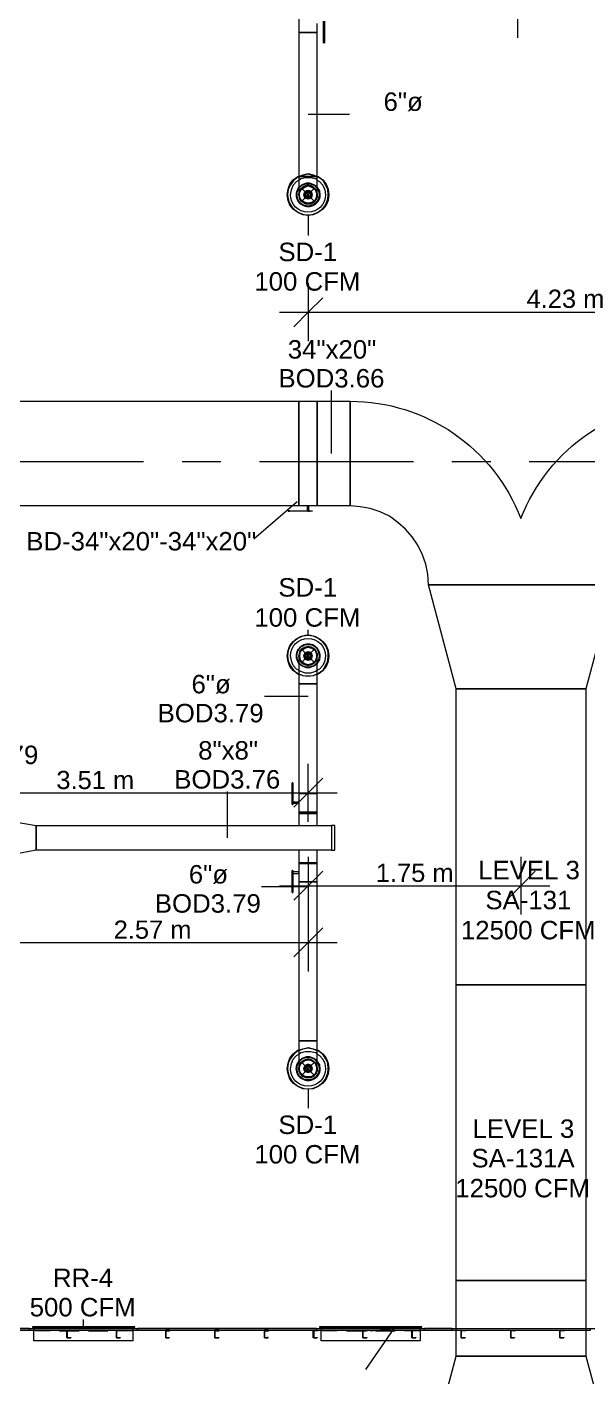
# Model space of a CAD drawing. Header units: metres. Extents: x -2 to 237, y -8 to 52.
# Drawn here: x 26.26 to 30.88, y 35.3 to 46.42 of the extents above; entities that cross this region are included whole.
import ezdxf

# ---------------------------------------------------------------- set-up
doc = ezdxf.new("R2010")
doc.units = ezdxf.units.M
doc.layers.add('HVAC - Ductos', color=5, linetype='Continuous', lineweight=0)
doc.layers.add('PDF3_Text', color=7, linetype='Continuous', lineweight=0)
doc.layers.add('PDF3_Geometry', color=7, linetype='Continuous', lineweight=0, true_color=0xaaaaaa)
doc.styles.add('PDF Helvetica', font='')
doc.styles.get('PDF Helvetica').set_extended_font_data('Helvetica')

msp = doc.modelspace()

# ---------------------------------------------------------------- linework, layer by layer
at = {"layer": 'HVAC - Ductos', "lineweight": 0}
for points in [[(30.296, 46.793), (30.296, 46.334)], [(28.495, 46.536), (28.495, 46.38), (28.5, 46.38), (28.504, 46.38), (28.518, 46.38), (28.532, 46.38), (28.55, 46.38), (28.573, 46.38), (28.591, 46.38), (28.61, 46.38), (28.623, 46.38), (28.637, 46.38), (28.646, 46.38), (28.637, 46.38), (28.623, 46.38), (28.61, 46.38), (28.591, 46.38), (28.573, 46.38), (28.55, 46.38), (28.532, 46.38), (28.518, 46.38), (28.504, 46.38), (28.5, 46.38), (28.495, 46.38), (28.495, 45.193), (28.5, 45.193), (28.504, 45.193), (28.518, 45.193), (28.532, 45.193), (28.55, 45.193), (28.573, 45.193), (28.591, 45.193), (28.61, 45.193), (28.623, 45.193), (28.637, 45.193), (28.646, 45.193), (28.646, 46.38), (28.646, 46.453)], [(28.697, 46.307), (28.697, 46.458), (28.697, 46.463), (28.697, 46.467), (28.697, 46.472), (28.697, 46.467), (28.697, 46.463)], [(28.706, 46.458), (28.706, 46.463), (28.706, 46.467), (28.706, 46.472), (28.706, 46.467), (28.706, 46.463), (28.706, 46.458), (28.706, 46.307)], [(28.697, 46.293), (28.706, 46.293)], [(28.573, 45.706), (28.912, 45.706)], [(28.646, 45.046), (28.646, 45.069), (28.646, 45.097), (28.646, 45.133), (28.646, 45.175), (28.646, 45.193), (28.655, 45.193), (28.692, 45.165), (28.72, 45.129), (28.738, 45.088), (28.743, 45.042), (28.738, 44.996), (28.72, 44.955), (28.692, 44.923), (28.655, 44.895), (28.614, 44.877), (28.573, 44.872), (28.527, 44.877), (28.486, 44.895), (28.449, 44.923), (28.422, 44.955), (28.408, 44.996), (28.399, 45.042), (28.408, 45.088), (28.422, 45.129), (28.449, 45.165), (28.486, 45.193), (28.495, 45.193), (28.495, 45.152), (28.495, 45.111), (28.495, 45.078), (28.495, 45.055), (28.495, 45.046)], [(28.495, 45.193), (28.527, 45.207), (28.573, 45.216), (28.614, 45.207), (28.646, 45.193)], [(28.646, 45.188), (28.614, 45.202), (28.573, 45.211), (28.527, 45.202), (28.495, 45.188)], [(28.646, 45.193), (28.637, 45.193), (28.623, 45.193), (28.61, 45.193), (28.591, 45.193), (28.573, 45.193), (28.55, 45.193), (28.532, 45.193), (28.518, 45.193), (28.504, 45.193), (28.5, 45.193), (28.495, 45.193)], [(28.495, 45.161), (28.513, 45.175), (28.55, 45.184), (28.591, 45.184), (28.633, 45.175), (28.646, 45.161)], [(28.495, 45.051), (28.5, 45.06), (28.504, 45.078), (28.518, 45.097), (28.541, 45.111), (28.545, 45.115)], [(28.495, 45.042), (28.5, 45.069), (28.495, 45.042)], [(28.573, 44.964), (28.55, 44.968), (28.545, 44.973), (28.541, 44.973), (28.532, 44.978), (28.518, 44.987), (28.504, 45.005), (28.504, 45.01), (28.5, 45.014), (28.5, 45.023), (28.495, 45.042), (28.495, 45.051)], [(28.5, 45.069), (28.518, 45.097), (28.5, 45.069), (28.504, 45.074), (28.518, 45.092), (28.536, 45.106), (28.555, 45.115), (28.573, 45.115), (28.591, 45.115), (28.61, 45.106), (28.623, 45.092), (28.637, 45.078), (28.642, 45.06), (28.646, 45.042), (28.646, 45.023), (28.637, 45.005), (28.628, 44.991)], [(28.504, 45.01), (28.518, 44.987), (28.541, 44.973), (28.545, 44.973), (28.573, 44.968), (28.596, 44.973), (28.573, 44.964), (28.573, 44.968), (28.555, 44.973), (28.536, 44.978), (28.518, 44.991), (28.509, 45.005), (28.5, 45.023), (28.5, 45.042), (28.5, 45.06), (28.509, 45.078), (28.518, 45.092)], [(28.642, 45.074), (28.642, 45.069), (28.646, 45.042), (28.642, 45.019), (28.646, 45.042), (28.642, 45.014), (28.623, 44.987), (28.6, 44.973), (28.573, 44.968), (28.541, 44.973), (28.518, 44.987), (28.5, 45.014), (28.504, 45.01), (28.518, 44.991), (28.541, 44.978)], [(28.504, 45.019), (28.5, 45.042), (28.504, 45.069)], [(28.646, 45.051), (28.646, 45.06), (28.637, 45.078), (28.623, 45.097), (28.61, 45.111), (28.591, 45.115), (28.573, 45.12), (28.55, 45.115), (28.532, 45.111), (28.518, 45.097), (28.541, 45.111), (28.518, 45.097)], [(28.6, 45.111), (28.573, 45.12), (28.541, 45.111), (28.573, 45.12), (28.6, 45.111), (28.623, 45.097), (28.6, 45.111), (28.623, 45.092), (28.637, 45.074)], [(28.545, 45.111), (28.573, 45.115), (28.596, 45.111)], [(28.596, 45.115), (28.6, 45.111), (28.605, 45.111)], [(28.646, 45.051), (28.646, 45.042), (28.646, 45.023), (28.642, 45.014), (28.642, 45.01), (28.637, 45.005), (28.628, 44.991)], [(28.545, 44.973), (28.573, 44.968), (28.55, 44.968), (28.532, 44.978), (28.518, 44.987), (28.504, 45.005), (28.5, 45.023), (28.495, 45.042), (28.495, 45.046)], [(28.5, 45.019), (28.495, 45.042), (28.5, 45.014)], [(28.504, 45.01), (28.5, 45.014)], [(28.545, 44.973), (28.541, 44.973)], [(28.573, 44.968), (28.591, 44.968), (28.6, 44.973), (28.61, 44.978), (28.623, 44.987)], [(28.637, 45.01), (28.623, 44.991), (28.6, 44.978)], [(28.605, 44.973), (28.623, 44.987), (28.642, 45.01), (28.642, 45.014)], [(28.646, 45.046), (28.646, 45.042), (28.642, 45.023), (28.637, 45.005), (28.623, 44.991), (28.61, 44.978), (28.623, 44.987), (28.628, 44.987)], [(28.642, 45.014), (28.642, 45.01)], [(28.573, 44.872), (28.573, 44.707)], [(28.573, 44.313), (28.573, 44.075), (28.573, 43.836)], [(28.692, 44.194), (28.573, 44.075), (28.454, 43.955)], [(28.335, 44.075), (32.808, 44.075), (35.205, 44.075), (35.952, 44.075), (37.946, 44.075)], [(28.765, 42.911), (28.765, 43.428)], [(21.886, 43.341), (28.495, 43.341), (28.495, 42.48), (21.886, 42.48)], [(28.481, 42.512), (28.124, 42.205)], [(28.495, 41.091), (28.486, 41.095), (28.449, 41.123), (28.422, 41.155), (28.408, 41.196), (28.399, 41.242), (28.408, 41.288), (28.422, 41.329), (28.449, 41.361), (28.486, 41.389), (28.527, 41.407), (28.573, 41.412), (28.614, 41.407), (28.655, 41.389), (28.692, 41.361), (28.72, 41.329), (28.738, 41.288), (28.743, 41.242), (28.738, 41.196), (28.72, 41.155), (28.692, 41.123), (28.655, 41.095), (28.646, 41.091)], [(28.573, 41.412), (28.573, 41.458)], [(28.495, 41.238), (28.5, 41.224), (28.5, 41.242), (28.5, 41.26), (28.509, 41.279), (28.518, 41.293), (28.536, 41.306), (28.555, 41.315), (28.573, 41.315), (28.591, 41.315), (28.61, 41.306), (28.623, 41.293), (28.637, 41.279), (28.642, 41.26), (28.646, 41.242), (28.642, 41.224), (28.637, 41.205), (28.623, 41.192), (28.61, 41.178), (28.591, 41.169), (28.573, 41.169), (28.555, 41.169), (28.536, 41.178), (28.518, 41.192), (28.509, 41.205), (28.5, 41.224), (28.504, 41.205), (28.518, 41.187), (28.532, 41.178), (28.55, 41.169), (28.573, 41.164), (28.591, 41.169), (28.61, 41.178), (28.623, 41.187), (28.637, 41.205), (28.646, 41.224), (28.646, 41.238)], [(28.495, 41.242), (28.495, 41.238), (28.495, 41.219), (28.495, 41.187), (28.495, 41.146), (28.495, 41.1), (28.495, 41.05), (28.495, 41.013), (28.5, 41.013), (28.504, 41.013), (28.518, 41.013), (28.532, 41.013), (28.55, 41.013), (28.573, 41.013), (28.591, 41.013), (28.61, 41.013), (28.623, 41.013), (28.637, 41.013), (28.646, 41.013), (28.646, 41.068), (28.646, 41.118), (28.646, 41.164), (28.646, 41.201), (28.646, 41.224), (28.646, 41.238), (28.646, 41.242), (28.646, 41.238), (28.646, 41.242), (28.646, 41.26), (28.637, 41.279), (28.628, 41.297), (28.637, 41.279), (28.646, 41.26), (28.646, 41.242)], [(28.504, 41.265), (28.5, 41.242), (28.504, 41.27), (28.523, 41.293), (28.545, 41.306), (28.573, 41.315), (28.6, 41.306), (28.623, 41.293), (28.637, 41.27), (28.642, 41.242), (28.637, 41.215), (28.623, 41.192), (28.6, 41.178), (28.573, 41.169), (28.545, 41.178), (28.523, 41.192), (28.504, 41.215), (28.5, 41.242), (28.504, 41.219)], [(28.5, 41.27), (28.504, 41.274)], [(28.504, 41.274), (28.518, 41.293), (28.541, 41.306)], [(28.541, 41.311), (28.545, 41.315)], [(28.545, 41.311), (28.573, 41.315), (28.596, 41.311)], [(28.596, 41.315), (28.6, 41.311)], [(28.6, 41.306), (28.623, 41.293), (28.637, 41.274)], [(28.628, 41.297), (28.623, 41.297)], [(28.642, 41.274), (28.642, 41.27)], [(28.541, 41.178), (28.518, 41.192), (28.504, 41.21), (28.5, 41.215)], [(28.605, 41.173), (28.6, 41.173), (28.596, 41.173), (28.573, 41.169), (28.545, 41.173), (28.541, 41.173)], [(28.637, 41.21), (28.623, 41.192), (28.605, 41.178)], [(28.642, 41.265), (28.646, 41.242), (28.642, 41.219)], [(28.642, 41.215), (28.642, 41.21)], [(28.646, 41.123), (28.633, 41.114), (28.591, 41.1), (28.55, 41.1), (28.513, 41.114), (28.495, 41.123)], [(28.495, 41.095), (28.527, 41.082), (28.573, 41.077), (28.614, 41.082), (28.646, 41.095)], [(28.646, 41.091), (28.614, 41.077), (28.573, 41.073), (28.527, 41.077), (28.495, 41.091)], [(28.573, 40.908), (28.211, 40.908)], [(28.573, 39.876), (28.573, 40.115), (28.573, 40.353)], [(28.445, 40.197), (28.44, 40.197)], [(28.44, 40.032), (28.44, 40.028), (28.44, 40.023), (28.44, 40.018), (28.44, 40.023), (28.44, 40.028), (28.44, 40.032), (28.44, 40.183)], [(28.445, 40.183), (28.445, 40.032), (28.445, 40.028), (28.445, 40.023), (28.445, 40.018), (28.445, 40.023), (28.445, 40.028)], [(28.692, 40.234), (28.573, 40.115), (28.454, 39.995)], [(24.824, 40.115), (28.811, 40.115)], [(27.908, 39.743), (27.908, 40.124)], [(28.445, 40.032), (28.445, 40.028), (28.495, 40.028), (28.495, 39.954), (28.5, 39.954), (28.504, 39.954), (28.518, 39.954), (28.532, 39.954), (28.55, 39.954), (28.573, 39.954), (28.591, 39.954), (28.61, 39.954), (28.623, 39.954), (28.637, 39.954), (28.646, 39.954), (28.646, 40.11), (28.637, 40.11), (28.623, 40.11), (28.61, 40.11), (28.591, 40.11), (28.573, 40.11), (28.55, 40.11), (28.532, 40.11), (28.518, 40.11), (28.504, 40.11), (28.5, 40.11), (28.495, 40.11), (28.495, 40.037), (28.445, 40.037)], [(28.44, 40.018), (28.445, 40.018)], [(28.495, 40.032), (28.495, 40.028)], [(28.445, 39.45), (28.495, 39.45), (28.495, 39.381), (28.5, 39.381), (28.504, 39.381), (28.518, 39.381), (28.532, 39.381), (28.55, 39.381), (28.573, 39.381), (28.591, 39.381), (28.61, 39.381), (28.623, 39.381), (28.637, 39.381), (28.646, 39.381), (28.646, 39.533), (28.646, 39.537), (28.646, 39.643), (28.637, 39.643), (28.623, 39.643), (28.61, 39.643), (28.591, 39.643), (28.573, 39.643), (28.55, 39.643), (28.532, 39.643), (28.518, 39.643), (28.504, 39.643), (28.5, 39.643), (28.495, 39.643), (28.495, 39.537), (28.495, 39.533), (28.495, 39.464), (28.445, 39.464), (28.445, 39.459)], [(28.573, 39.588), (28.573, 39.349), (28.573, 39.111)], [(30.324, 39.588), (30.324, 39.349), (30.324, 39.111)], [(28.445, 39.473), (28.44, 39.473)], [(28.44, 39.308), (28.44, 39.303), (28.44, 39.299), (28.44, 39.294), (28.44, 39.299), (28.44, 39.303), (28.44, 39.308), (28.44, 39.459), (28.44, 39.464), (28.44, 39.468), (28.44, 39.473), (28.44, 39.468), (28.44, 39.464), (28.44, 39.459)], [(28.445, 39.464), (28.445, 39.468), (28.445, 39.473), (28.445, 39.468), (28.445, 39.464), (28.445, 39.459), (28.445, 39.308), (28.445, 39.303), (28.445, 39.299), (28.445, 39.294), (28.445, 39.299), (28.445, 39.303), (28.445, 39.308)], [(28.692, 39.468), (28.573, 39.349), (28.454, 39.23)], [(28.495, 39.464), (28.495, 39.459)], [(28.495, 39.455), (28.495, 39.45), (28.495, 39.455)], [(28.495, 39.455), (28.495, 39.45), (28.495, 39.455)], [(30.443, 39.468), (30.324, 39.349), (30.205, 39.23)], [(28.573, 39.34), (28.188, 39.34)], [(28.335, 39.349), (30.562, 39.349)], [(28.44, 39.294), (28.445, 39.294)], [(28.573, 39.12), (28.573, 38.882), (28.573, 38.643)], [(28.692, 39.001), (28.573, 38.882), (28.454, 38.763)], [(21.57, 38.882), (25.062, 38.882), (26.006, 38.882), (28.811, 38.882)], [(28.646, 37.993), (28.655, 37.993), (28.692, 37.965), (28.72, 37.928), (28.738, 37.887), (28.743, 37.841), (28.738, 37.8), (28.72, 37.754), (28.692, 37.722), (28.655, 37.695), (28.614, 37.676), (28.573, 37.672), (28.527, 37.676), (28.486, 37.695), (28.449, 37.722), (28.422, 37.754), (28.408, 37.8), (28.399, 37.841), (28.408, 37.887), (28.422, 37.928), (28.449, 37.965), (28.486, 37.993), (28.495, 37.993)], [(28.495, 37.993), (28.527, 38.006), (28.573, 38.015), (28.614, 38.006), (28.646, 37.993)], [(28.646, 37.988), (28.614, 38.002), (28.573, 38.011), (28.527, 38.002), (28.495, 37.988)], [(28.495, 37.96), (28.513, 37.974), (28.55, 37.983), (28.591, 37.983), (28.633, 37.974), (28.646, 37.96)], [(28.646, 37.85), (28.646, 37.864), (28.637, 37.883), (28.623, 37.896), (28.61, 37.91), (28.591, 37.915), (28.573, 37.919), (28.55, 37.915), (28.532, 37.91), (28.518, 37.896), (28.504, 37.883), (28.5, 37.864), (28.495, 37.85)], [(28.5, 37.869), (28.5, 37.873), (28.504, 37.873), (28.518, 37.896), (28.541, 37.91), (28.541, 37.915), (28.545, 37.915)], [(28.504, 37.818), (28.5, 37.841), (28.504, 37.869)], [(28.545, 37.91), (28.573, 37.915), (28.596, 37.91)], [(28.596, 37.915), (28.6, 37.915), (28.605, 37.91)], [(28.6, 37.91), (28.623, 37.896), (28.637, 37.873)], [(28.642, 37.873), (28.642, 37.869), (28.646, 37.841), (28.642, 37.818)], [(28.504, 37.809), (28.5, 37.814), (28.5, 37.818)], [(28.541, 37.777), (28.518, 37.791), (28.504, 37.809)], [(28.545, 37.773), (28.541, 37.773)], [(28.596, 37.773), (28.573, 37.768), (28.545, 37.773)], [(28.605, 37.773), (28.6, 37.773), (28.596, 37.773)], [(28.637, 37.809), (28.623, 37.791), (28.6, 37.777)], [(28.623, 37.786), (28.628, 37.791)], [(28.642, 37.818), (28.642, 37.814), (28.642, 37.809)], [(28.573, 37.672), (28.573, 37.516)], [(26.3, 35.71), (27.143, 35.71)], [(27.12, 35.715), (26.323, 35.715)], [(26.721, 35.715), (26.721, 35.774)], [(28.665, 35.71), (29.508, 35.71)], [(29.485, 35.715), (28.688, 35.715)], [(26.446, 35.682), (26.323, 35.682), (26.323, 35.687), (26.446, 35.687)], [(26.524, 35.687), (26.685, 35.687)], [(26.524, 35.682), (26.685, 35.682)], [(26.763, 35.687), (26.923, 35.687)], [(26.763, 35.682), (26.923, 35.682)], [(27.001, 35.687), (27.125, 35.687), (27.125, 35.682), (27.001, 35.682)], [(28.811, 35.682), (28.688, 35.682), (28.688, 35.687), (28.811, 35.687)], [(28.889, 35.687), (29.05, 35.687)], [(28.889, 35.682), (29.05, 35.682)], [(29.086, 35.682), (29.279, 35.701), (29.045, 35.362)], [(29.128, 35.687), (29.288, 35.687)], [(29.128, 35.682), (29.288, 35.682)], [(29.366, 35.687), (29.49, 35.687), (29.49, 35.682), (29.366, 35.682)]]:
    msp.add_lwpolyline(points, dxfattribs=at)
for points in [[(28.697, 46.307), (28.697, 46.302), (28.697, 46.298), (28.697, 46.293), (28.697, 46.298), (28.697, 46.302)], [(28.706, 46.307), (28.706, 46.302), (28.706, 46.298), (28.706, 46.293), (28.706, 46.298), (28.706, 46.302)], [(28.5, 45.106), (28.523, 45.124), (28.555, 45.138), (28.587, 45.138), (28.619, 45.124), (28.646, 45.106), (28.646, 45.101), (28.646, 45.106), (28.619, 45.124), (28.587, 45.138), (28.555, 45.138), (28.523, 45.124), (28.5, 45.106), (28.495, 45.101)], [(28.642, 45.101), (28.619, 45.124), (28.587, 45.133), (28.555, 45.133), (28.523, 45.124), (28.5, 45.101), (28.495, 45.097), (28.5, 45.101), (28.523, 45.124), (28.555, 45.133), (28.587, 45.133), (28.619, 45.124), (28.642, 45.101), (28.646, 45.097)], [(28.504, 45.069), (28.523, 45.092), (28.545, 45.106), (28.573, 45.115), (28.6, 45.106), (28.623, 45.092), (28.637, 45.069), (28.642, 45.042), (28.637, 45.014), (28.623, 44.991), (28.6, 44.978), (28.573, 44.973), (28.545, 44.978), (28.523, 44.991), (28.504, 45.014), (28.5, 45.042)], [(28.541, 45.06), (28.536, 45.042), (28.541, 45.06), (28.555, 45.074), (28.573, 45.078), (28.591, 45.074), (28.6, 45.06), (28.605, 45.042), (28.6, 45.06), (28.587, 45.074), (28.573, 45.078), (28.555, 45.074)], [(28.55, 45.055), (28.545, 45.042), (28.55, 45.055), (28.564, 45.065), (28.578, 45.065), (28.591, 45.055), (28.596, 45.042), (28.591, 45.055), (28.578, 45.065), (28.564, 45.065)], [(28.559, 45.055), (28.573, 45.065), (28.587, 45.055), (28.591, 45.042), (28.587, 45.028), (28.573, 45.023), (28.559, 45.028), (28.55, 45.042)], [(28.642, 45.069), (28.623, 45.097), (28.642, 45.069), (28.646, 45.042)], [(28.669, 45.042), (28.665, 45.074), (28.646, 45.101), (28.665, 45.074)], [(28.6, 45.023), (28.605, 45.042), (28.6, 45.023), (28.591, 45.01), (28.573, 45.005), (28.555, 45.01), (28.541, 45.023), (28.536, 45.042), (28.541, 45.023), (28.555, 45.014), (28.573, 45.01), (28.587, 45.014)], [(28.591, 45.028), (28.596, 45.042), (28.591, 45.028), (28.578, 45.019), (28.564, 45.019), (28.55, 45.028), (28.545, 45.042), (28.55, 45.028), (28.564, 45.019), (28.578, 45.019)], [(28.568, 45.037), (28.573, 45.037), (28.578, 45.042), (28.573, 45.037), (28.568, 45.037), (28.564, 45.042), (28.568, 45.046), (28.573, 45.046), (28.578, 45.042), (28.573, 45.046), (28.568, 45.046), (28.568, 45.042)], [(28.591, 44.968), (28.61, 44.978), (28.591, 44.973), (28.573, 44.968)], [(28.596, 44.973), (28.6, 44.973), (28.605, 44.973), (28.6, 44.973)], [(28.646, 42.48), (28.495, 42.48), (28.495, 43.341), (28.646, 43.341)], [(28.646, 43.341), (28.917, 43.341), (28.917, 42.48), (28.646, 42.48)], [(28.623, 41.297), (28.61, 41.306), (28.591, 41.315), (28.573, 41.32), (28.55, 41.315), (28.532, 41.306), (28.518, 41.297), (28.504, 41.279), (28.5, 41.26), (28.495, 41.242), (28.495, 41.238), (28.495, 41.242), (28.5, 41.26), (28.504, 41.279), (28.518, 41.297), (28.532, 41.306), (28.55, 41.315), (28.573, 41.32), (28.591, 41.315), (28.61, 41.306)], [(28.541, 41.26), (28.536, 41.242), (28.541, 41.26), (28.555, 41.274), (28.573, 41.279), (28.591, 41.274), (28.6, 41.26), (28.605, 41.242), (28.6, 41.26), (28.587, 41.27), (28.573, 41.274), (28.555, 41.27)], [(28.5, 41.183), (28.523, 41.16), (28.555, 41.15), (28.587, 41.15), (28.619, 41.16), (28.642, 41.183), (28.646, 41.187), (28.642, 41.183), (28.619, 41.16), (28.587, 41.15), (28.555, 41.15), (28.523, 41.16), (28.5, 41.183), (28.495, 41.187)], [(28.646, 41.178), (28.619, 41.16), (28.587, 41.146), (28.555, 41.146), (28.523, 41.16), (28.5, 41.178), (28.495, 41.183), (28.5, 41.178), (28.523, 41.16), (28.555, 41.146), (28.587, 41.146), (28.619, 41.16), (28.646, 41.178), (28.646, 41.183)], [(28.6, 41.224), (28.605, 41.242), (28.6, 41.224), (28.591, 41.21), (28.573, 41.205), (28.555, 41.21), (28.541, 41.224), (28.536, 41.242), (28.541, 41.224), (28.555, 41.215), (28.573, 41.21), (28.587, 41.215)], [(28.55, 41.256), (28.545, 41.242), (28.55, 41.256), (28.564, 41.265), (28.578, 41.265), (28.591, 41.256), (28.596, 41.242), (28.591, 41.256), (28.578, 41.265), (28.564, 41.265)], [(28.591, 41.228), (28.596, 41.242), (28.591, 41.228), (28.578, 41.219), (28.564, 41.219), (28.55, 41.228), (28.545, 41.242), (28.55, 41.228), (28.564, 41.219), (28.578, 41.219)], [(28.559, 41.256), (28.573, 41.26), (28.587, 41.256), (28.591, 41.242), (28.587, 41.228), (28.573, 41.224), (28.559, 41.228), (28.55, 41.242)], [(28.568, 41.238), (28.573, 41.238), (28.578, 41.242), (28.573, 41.238), (28.568, 41.238), (28.564, 41.242), (28.568, 41.247), (28.573, 41.247), (28.578, 41.242), (28.573, 41.247), (28.568, 41.247), (28.568, 41.242)], [(28.646, 41.183), (28.665, 41.21), (28.669, 41.242), (28.665, 41.21)], [(28.495, 40.11), (28.5, 40.11), (28.504, 40.11), (28.518, 40.11), (28.532, 40.11), (28.55, 40.11), (28.573, 40.11), (28.591, 40.11), (28.61, 40.11), (28.623, 40.11), (28.637, 40.11), (28.646, 40.11), (28.646, 41.013), (28.637, 41.013), (28.623, 41.013), (28.61, 41.013), (28.591, 41.013), (28.573, 41.013), (28.55, 41.013), (28.532, 41.013), (28.518, 41.013), (28.504, 41.013), (28.5, 41.013), (28.495, 41.013)], [(28.44, 40.183), (28.44, 40.188), (28.44, 40.193), (28.44, 40.197), (28.44, 40.193), (28.44, 40.188)], [(28.445, 40.183), (28.445, 40.188), (28.445, 40.193), (28.445, 40.197), (28.445, 40.193), (28.445, 40.188)], [(28.495, 39.945), (28.5, 39.945), (28.504, 39.945), (28.518, 39.945), (28.532, 39.945), (28.55, 39.945), (28.573, 39.945), (28.591, 39.945), (28.61, 39.945), (28.623, 39.945), (28.637, 39.945), (28.646, 39.945), (28.646, 39.954), (28.637, 39.954), (28.623, 39.954), (28.61, 39.954), (28.591, 39.954), (28.573, 39.954), (28.55, 39.954), (28.532, 39.954), (28.518, 39.954), (28.504, 39.954), (28.5, 39.954), (28.495, 39.954)], [(28.646, 39.945), (28.637, 39.945), (28.623, 39.945), (28.61, 39.945), (28.591, 39.945), (28.573, 39.945), (28.55, 39.945), (28.532, 39.945), (28.518, 39.945), (28.504, 39.945), (28.5, 39.945), (28.495, 39.945), (28.495, 39.844), (28.5, 39.844), (28.504, 39.844), (28.518, 39.844), (28.532, 39.844), (28.55, 39.844), (28.573, 39.844), (28.591, 39.844), (28.61, 39.844), (28.623, 39.844), (28.637, 39.844), (28.646, 39.844)], [(26.332, 39.844), (28.765, 39.844), (28.765, 39.643), (28.793, 39.643), (28.793, 39.844), (28.765, 39.844), (28.765, 39.643), (26.332, 39.643), (26.332, 39.844), (26.332, 39.643), (26.043, 39.588), (26.043, 39.895), (26.043, 39.588), (24.48, 39.588), (24.48, 39.895), (26.043, 39.895)], [(28.646, 39.537), (28.637, 39.537), (28.623, 39.537), (28.61, 39.537), (28.591, 39.537), (28.573, 39.537), (28.55, 39.537), (28.532, 39.537), (28.518, 39.537), (28.504, 39.537), (28.5, 39.537), (28.495, 39.537), (28.5, 39.537), (28.504, 39.537), (28.518, 39.537), (28.532, 39.537), (28.55, 39.537), (28.573, 39.537), (28.591, 39.537), (28.61, 39.537), (28.623, 39.537), (28.637, 39.537)], [(28.573, 39.537), (28.591, 39.537), (28.61, 39.537), (28.623, 39.537), (28.637, 39.537), (28.646, 39.537), (28.637, 39.537), (28.623, 39.537), (28.61, 39.537), (28.591, 39.537), (28.573, 39.537), (28.55, 39.537), (28.532, 39.537), (28.518, 39.537), (28.504, 39.537), (28.5, 39.537), (28.495, 39.537), (28.5, 39.537), (28.504, 39.537), (28.518, 39.537), (28.532, 39.537), (28.55, 39.537)], [(28.646, 39.533), (28.637, 39.533), (28.623, 39.533), (28.61, 39.533), (28.591, 39.533), (28.573, 39.533), (28.55, 39.533), (28.532, 39.533), (28.518, 39.533), (28.504, 39.533), (28.5, 39.533), (28.495, 39.533), (28.5, 39.533), (28.504, 39.533), (28.518, 39.533), (28.532, 39.533), (28.55, 39.533), (28.573, 39.533), (28.591, 39.533), (28.61, 39.533), (28.623, 39.533), (28.637, 39.533)], [(28.646, 39.533), (28.637, 39.533), (28.623, 39.533), (28.61, 39.533), (28.591, 39.533), (28.573, 39.533), (28.55, 39.533), (28.532, 39.533), (28.518, 39.533), (28.504, 39.533), (28.5, 39.533), (28.495, 39.533), (28.5, 39.533), (28.504, 39.533), (28.518, 39.533), (28.532, 39.533), (28.55, 39.533), (28.573, 39.533), (28.591, 39.533), (28.61, 39.533), (28.623, 39.533), (28.637, 39.533)], [(28.646, 39.381), (28.637, 39.381), (28.623, 39.381), (28.61, 39.381), (28.591, 39.381), (28.573, 39.381), (28.55, 39.381), (28.532, 39.381), (28.518, 39.381), (28.504, 39.381), (28.5, 39.381), (28.495, 39.381), (28.495, 38.07), (28.5, 38.07), (28.504, 38.07), (28.518, 38.07), (28.532, 38.07), (28.55, 38.07), (28.573, 38.07), (28.591, 38.07), (28.61, 38.07), (28.623, 38.07), (28.637, 38.07), (28.646, 38.07)], [(30.86, 38.533), (30.86, 36.095), (29.792, 36.095), (29.792, 38.533)], [(28.5, 37.905), (28.523, 37.924), (28.555, 37.938), (28.587, 37.938), (28.619, 37.924), (28.646, 37.905), (28.646, 37.901), (28.646, 37.905), (28.619, 37.924), (28.587, 37.938), (28.555, 37.938), (28.523, 37.924), (28.5, 37.905), (28.495, 37.901)], [(28.642, 37.901), (28.619, 37.924), (28.587, 37.933), (28.555, 37.933), (28.523, 37.924), (28.5, 37.901), (28.495, 37.896), (28.5, 37.901), (28.523, 37.924), (28.555, 37.933), (28.587, 37.933), (28.619, 37.924), (28.642, 37.901), (28.651, 37.896)], [(28.504, 37.869), (28.523, 37.892), (28.545, 37.91), (28.573, 37.915), (28.6, 37.91), (28.623, 37.892), (28.637, 37.869), (28.642, 37.841), (28.637, 37.814), (28.623, 37.791), (28.6, 37.777), (28.573, 37.773), (28.545, 37.777), (28.523, 37.791), (28.504, 37.814), (28.5, 37.841)], [(28.5, 37.86), (28.509, 37.878), (28.518, 37.896), (28.536, 37.905), (28.555, 37.915), (28.573, 37.915), (28.591, 37.915), (28.61, 37.905), (28.623, 37.896), (28.637, 37.878), (28.642, 37.86), (28.646, 37.841), (28.642, 37.823), (28.637, 37.805), (28.623, 37.791), (28.61, 37.777), (28.591, 37.773), (28.573, 37.768), (28.555, 37.773), (28.536, 37.777), (28.518, 37.791), (28.509, 37.805), (28.5, 37.823), (28.5, 37.841)], [(28.541, 37.86), (28.536, 37.841), (28.541, 37.86), (28.555, 37.873), (28.573, 37.878), (28.591, 37.873), (28.6, 37.86), (28.605, 37.841), (28.6, 37.86), (28.587, 37.873), (28.573, 37.878), (28.555, 37.873)], [(28.6, 37.823), (28.605, 37.841), (28.6, 37.823), (28.591, 37.814), (28.573, 37.809), (28.555, 37.814), (28.541, 37.823), (28.536, 37.841), (28.541, 37.823), (28.555, 37.814), (28.573, 37.809), (28.587, 37.814)], [(28.55, 37.855), (28.545, 37.841), (28.55, 37.855), (28.564, 37.869), (28.578, 37.869), (28.591, 37.855), (28.596, 37.841), (28.591, 37.855), (28.578, 37.864), (28.564, 37.864)], [(28.591, 37.828), (28.596, 37.841), (28.591, 37.828), (28.578, 37.818), (28.564, 37.818), (28.55, 37.828), (28.545, 37.841), (28.55, 37.828), (28.564, 37.818), (28.578, 37.818)], [(28.559, 37.855), (28.573, 37.864), (28.587, 37.855), (28.591, 37.841), (28.587, 37.828), (28.573, 37.823), (28.559, 37.828), (28.55, 37.841)], [(28.568, 37.837), (28.573, 37.837), (28.578, 37.841), (28.573, 37.837), (28.568, 37.837), (28.564, 37.841), (28.568, 37.846), (28.573, 37.846), (28.578, 37.841), (28.573, 37.846), (28.568, 37.846), (28.568, 37.841)], [(28.628, 37.791), (28.637, 37.805), (28.646, 37.823), (28.646, 37.841), (28.646, 37.85), (28.646, 37.841), (28.646, 37.823), (28.637, 37.805)], [(28.669, 37.841), (28.665, 37.873), (28.646, 37.901), (28.665, 37.873)], [(30.86, 36.095), (30.86, 35.472), (29.792, 35.472), (29.792, 36.095)], [(27.143, 35.715), (26.3, 35.715), (26.3, 35.71), (26.313, 35.71), (26.313, 35.687), (27.129, 35.687), (27.129, 35.71), (27.143, 35.71)], [(29.508, 35.715), (28.665, 35.715), (28.665, 35.71), (28.678, 35.71), (28.678, 35.687), (29.494, 35.687), (29.494, 35.71), (29.508, 35.71)], [(27.129, 35.687), (27.129, 35.6), (26.313, 35.6), (26.313, 35.687)], [(29.494, 35.687), (29.494, 35.6), (28.678, 35.6), (28.678, 35.687)], [(29.563, 34.619), (29.792, 35.472), (30.86, 35.472), (31.089, 34.619)]]:
    msp.add_lwpolyline(points, close=True, dxfattribs=at)
for points in [[(28.495, 45.188), (28.486, 45.188), (28.454, 45.161), (28.426, 45.124), (28.408, 45.088), (28.403, 45.042, 0.986375), (28.738, 45.042), (28.733, 45.088), (28.715, 45.124), (28.692, 45.161), (28.655, 45.188), (28.646, 45.188)], [(28.646, 45.161), (28.665, 45.152), (28.692, 45.12), (28.71, 45.083), (28.715, 45.042, -0.994864), (28.426, 45.042), (28.435, 45.083), (28.449, 45.12), (28.477, 45.152), (28.495, 45.161)], [(31.089, 41.829), (30.86, 40.972), (30.86, 38.533), (29.792, 38.533), (29.792, 40.972), (30.86, 40.972), (29.792, 40.972), (29.563, 41.829), (31.089, 41.829), (29.563, 41.829), (29.558, 41.916), (29.54, 41.998), (29.513, 42.076), (29.476, 42.154), (29.43, 42.223), (29.375, 42.287), (29.311, 42.342), (29.242, 42.393), (29.164, 42.429), (29.082, 42.457), (28.999, 42.47), (28.917, 42.48), (28.917, 43.341, -0.310347), (30.324, 42.374, -0.307691), (31.735, 43.341)], [(28.646, 41.095), (28.655, 41.095), (28.692, 41.123), (28.715, 41.16), (28.733, 41.201), (28.738, 41.242, 1.013803), (28.403, 41.242), (28.408, 41.201), (28.426, 41.16), (28.454, 41.123), (28.486, 41.095), (28.495, 41.095)], [(28.495, 41.123), (28.477, 41.132), (28.449, 41.164), (28.435, 41.201), (28.426, 41.242, -0.994396), (28.715, 41.242), (28.71, 41.201), (28.692, 41.164), (28.665, 41.132), (28.646, 41.123)], [(28.646, 37.841), (28.646, 37.85), (28.646, 37.869), (28.646, 37.896), (28.646, 37.938), (28.646, 37.983), (28.646, 38.034), (28.646, 38.07), (28.637, 38.07), (28.623, 38.07), (28.61, 38.07), (28.591, 38.07), (28.573, 38.07), (28.55, 38.07), (28.532, 38.07), (28.518, 38.07), (28.504, 38.07), (28.5, 38.07), (28.495, 38.07), (28.495, 38.015), (28.495, 37.965), (28.495, 37.924), (28.495, 37.887), (28.495, 37.86), (28.495, 37.846), (28.495, 37.841), (28.495, 37.85), (28.495, 37.841), (28.5, 37.823), (28.504, 37.805), (28.518, 37.786), (28.532, 37.777), (28.55, 37.768), (28.573, 37.768), (28.591, 37.768), (28.61, 37.777), (28.623, 37.786, -0.664228), (28.495, 37.841)], [(28.495, 37.988), (28.486, 37.988), (28.454, 37.96), (28.426, 37.924), (28.408, 37.887), (28.403, 37.841, 0.986375), (28.738, 37.841), (28.733, 37.887), (28.715, 37.924), (28.692, 37.96), (28.655, 37.988), (28.646, 37.988)], [(28.646, 37.96), (28.665, 37.951), (28.692, 37.919), (28.71, 37.883), (28.715, 37.841, -0.994864), (28.426, 37.841), (28.435, 37.883), (28.449, 37.919), (28.477, 37.951), (28.495, 37.96)]]:
    msp.add_lwpolyline(points, format="xyb", dxfattribs=at)
for points in [[(28.477, 45.042, 1.01099), (28.669, 45.042, -1.405169), (28.495, 45.101), (28.481, 45.074), (28.477, 45.042), (28.481, 45.074), (28.495, 45.097, 1.369175), (28.665, 45.042), (28.66, 45.074), (28.646, 45.097, -1.369757)], [(28.646, 41.187), (28.66, 41.21), (28.665, 41.242, 1.397024), (28.495, 41.187), (28.481, 41.21), (28.477, 41.242), (28.481, 41.21), (28.495, 41.183, -1.386075), (28.669, 41.242, 1.018357), (28.477, 41.242, -1.397739)], [(28.477, 37.841, 1.01099), (28.669, 37.841, -1.404949), (28.495, 37.901), (28.481, 37.873), (28.477, 37.841), (28.481, 37.873), (28.495, 37.896, 1.368944), (28.665, 37.841), (28.66, 37.873), (28.651, 37.896, -1.331993)]]:
    msp.add_lwpolyline(points, format="xyb", close=True, dxfattribs=at)
at = {"layer": 'PDF3_Geometry', "color": 8, "lineweight": 0, "true_color": 0x808080}
for points in [[(28.633, 45.088), (28.596, 45.115), (28.55, 45.115), (28.509, 45.088), (28.495, 45.042), (28.509, 44.996), (28.55, 44.968), (28.596, 44.968), (28.633, 44.996), (28.646, 45.042)], [(28.633, 41.288), (28.596, 41.315), (28.55, 41.315), (28.509, 41.288), (28.495, 41.242), (28.509, 41.196), (28.55, 41.169), (28.596, 41.169), (28.633, 41.196), (28.646, 41.242)], [(28.633, 37.887), (28.596, 37.915), (28.55, 37.915), (28.509, 37.887), (28.495, 37.841), (28.509, 37.795), (28.55, 37.768), (28.596, 37.768), (28.633, 37.795), (28.646, 37.841)]]:
    msp.add_lwpolyline(points, close=True, dxfattribs=at)
for points in [[(28.518, 45.097), (28.623, 44.987)], [(28.623, 45.097), (28.518, 44.987)], [(28.518, 41.297), (28.623, 41.187)], [(28.623, 41.297), (28.518, 41.187)], [(28.518, 37.896), (28.623, 37.786)], [(28.623, 37.896), (28.518, 37.786)]]:
    msp.add_lwpolyline(points, dxfattribs=at)
at = {"layer": 'PDF3_Geometry', "lineweight": 0}
for points in [[(27.216, 42.842), (25.947, 42.842)], [(27.853, 42.842), (27.533, 42.842)], [(29.439, 42.842), (28.17, 42.842)], [(30.076, 42.842), (29.755, 42.842)], [(31.662, 42.842), (30.393, 42.842)], [(24.237, 35.701), (25.126, 35.701), (26.277, 35.701), (26.277, 35.687), (27.166, 35.687), (27.166, 35.701)], [(26.277, 35.701), (27.166, 35.701), (28.642, 35.701), (28.642, 35.687), (29.531, 35.687), (29.531, 35.701)], [(28.642, 35.701), (29.531, 35.701), (29.755, 35.701), (29.755, 35.687), (30.897, 35.687), (30.897, 35.701)], [(29.755, 35.701), (30.897, 35.701), (32.263, 35.701), (32.263, 35.687), (32.272, 35.687)]]:
    msp.add_lwpolyline(points, dxfattribs=at)
at = {"layer": 'PDF3_Geometry', "color": 1, "lineweight": 0}
for points in [[(28.417, 42.438), (28.413, 42.438), (28.408, 42.438), (28.413, 42.438), (28.417, 42.438), (28.573, 42.438), (28.605, 42.438), (28.605, 42.434), (28.573, 42.434), (28.573, 42.438), (28.578, 42.438), (28.582, 42.438), (28.578, 42.438), (28.578, 42.48)], [(28.408, 42.438), (28.408, 42.434)], [(28.573, 42.434), (28.417, 42.434), (28.413, 42.434), (28.408, 42.434), (28.413, 42.434), (28.417, 42.434)], [(28.564, 42.48), (28.564, 42.438)]]:
    msp.add_lwpolyline(points, dxfattribs=at)
msp.add_lwpolyline([(28.573, 42.434), (28.578, 42.434), (28.582, 42.434), (28.578, 42.434)], close=True, dxfattribs=at)
at = {"layer": 'PDF3_Geometry', "lineweight": 0}
for points in [[(26.277, 35.701), (25.126, 35.701), (25.126, 35.687), (26.277, 35.687)], [(26.616, 35.678), (26.616, 35.682), (26.588, 35.682), (26.588, 35.623), (26.616, 35.623), (26.616, 35.627), (26.616, 35.623), (26.588, 35.623), (26.584, 35.623), (26.584, 35.682), (26.588, 35.687), (26.616, 35.687)], [(27.024, 35.678), (27.024, 35.682), (26.992, 35.682), (26.992, 35.623), (27.024, 35.623), (27.024, 35.627), (27.024, 35.623), (26.992, 35.623), (26.992, 35.682), (26.992, 35.687), (27.024, 35.687)], [(28.642, 35.701), (27.166, 35.701), (27.166, 35.687), (28.642, 35.687)], [(27.427, 35.687), (27.4, 35.687), (27.4, 35.682), (27.4, 35.623), (27.427, 35.623), (27.427, 35.627), (27.427, 35.623), (27.4, 35.623), (27.4, 35.682), (27.427, 35.682), (27.427, 35.678)], [(27.835, 35.687), (27.808, 35.687), (27.803, 35.687), (27.803, 35.682), (27.803, 35.623), (27.808, 35.623), (27.835, 35.623), (27.835, 35.627), (27.835, 35.623), (27.808, 35.623), (27.803, 35.623), (27.803, 35.682), (27.808, 35.682), (27.835, 35.682), (27.835, 35.678)], [(28.243, 35.687), (28.211, 35.687), (28.211, 35.682), (28.211, 35.623), (28.243, 35.623), (28.243, 35.627), (28.238, 35.627), (28.238, 35.623), (28.211, 35.623), (28.211, 35.682), (28.238, 35.682), (28.238, 35.678), (28.243, 35.678)], [(28.646, 35.678), (28.646, 35.682), (28.619, 35.682), (28.619, 35.623), (28.646, 35.623), (28.646, 35.627), (28.646, 35.623), (28.619, 35.623), (28.614, 35.623), (28.614, 35.682), (28.619, 35.687), (28.646, 35.687)], [(29.054, 35.678), (29.054, 35.682), (29.022, 35.682), (29.022, 35.623), (29.054, 35.623), (29.054, 35.627), (29.054, 35.623), (29.022, 35.623), (29.022, 35.682), (29.022, 35.687), (29.054, 35.687)], [(29.458, 35.678), (29.458, 35.682), (29.43, 35.682), (29.43, 35.623), (29.458, 35.623), (29.458, 35.627), (29.458, 35.623), (29.43, 35.623), (29.425, 35.623), (29.425, 35.682), (29.43, 35.682), (29.43, 35.687), (29.458, 35.687)], [(29.755, 35.701), (29.531, 35.701), (29.531, 35.687), (29.755, 35.687)], [(29.865, 35.678), (29.865, 35.682), (29.833, 35.682), (29.833, 35.623), (29.865, 35.623), (29.865, 35.627), (29.865, 35.623), (29.833, 35.623), (29.833, 35.682), (29.833, 35.687), (29.865, 35.687)], [(30.273, 35.678), (30.269, 35.678), (30.269, 35.682), (30.241, 35.682), (30.241, 35.623), (30.269, 35.623), (30.269, 35.627), (30.273, 35.627), (30.273, 35.623), (30.241, 35.623), (30.241, 35.682), (30.241, 35.687), (30.273, 35.687)], [(30.677, 35.678), (30.677, 35.682), (30.649, 35.682), (30.645, 35.682), (30.645, 35.623), (30.649, 35.623), (30.677, 35.623), (30.677, 35.627), (30.677, 35.623), (30.649, 35.623), (30.645, 35.623), (30.645, 35.682), (30.645, 35.687), (30.649, 35.687), (30.677, 35.687)]]:
    msp.add_lwpolyline(points, close=True, dxfattribs=at)
at = {"layer": 'PDF3_Geometry', "color": 254, "lineweight": 0, "true_color": 0xd2d2d2}
msp.add_lwpolyline([(27.4, 35.682), (27.404, 35.687)], dxfattribs=at)

# ---------------------------------------------------------------- texts
at = {"layer": 'PDF3_Text', "lineweight": 0, "attachment_point": 4, "style": 'PDF Helvetica'}
for s, insert, char_height in [('6"ø', (29.193, 45.807), 0.152), ('SD-1', (28.327, 44.57), 0.152), ('100 CFM', (28.129, 44.327), 0.152), ('4.23 m', (30.371, 44.184), 0.1501), ('34"x20"', (28.404, 43.767), 0.152), ('BOD3.66', (28.327, 43.529), 0.152), ('BD-34"x20"-34"x20"', (26.25, 42.186), 0.15195), ('SD-1', (28.327, 41.806), 0.152), ('100 CFM', (28.129, 41.558), 0.152), ('6"ø', (27.611, 41.008), 0.152), ('BOD3.79', (27.332, 40.77), 0.152), ('BOD3.79', (25.476, 40.426), 0.152), ('8"x8"', (27.666, 40.463), 0.152), ('3.51 m', (26.498, 40.219), 0.1501), ('BOD3.76', (27.469, 40.224), 0.152), ('6"ø', (27.589, 39.441), 0.152), ('1.75 m', (29.129, 39.454), 0.1501), ('LEVEL 3', (29.972, 39.477), 0.152), ('BOD3.79', (27.309, 39.202), 0.152), ('SA-131', (30.032, 39.23), 0.152), ('2.57 m', (26.97, 38.986), 0.1501), ('12500 CFM', (29.83, 38.982), 0.152), ('SD-1', (28.327, 37.378), 0.152), ('LEVEL 3', (29.926, 37.346), 0.152), ('100 CFM', (28.129, 37.135), 0.152), ('SA-131A', (29.917, 37.103), 0.152), ('12500 CFM', (29.784, 36.856), 0.152), ('RR-4', (26.47, 36.118), 0.152), ('500 CFM', (26.278, 35.875), 0.152)]:
    msp.add_mtext(s, dxfattribs=dict(at, insert=insert, char_height=char_height))

doc.saveas('drawing.dxf')
